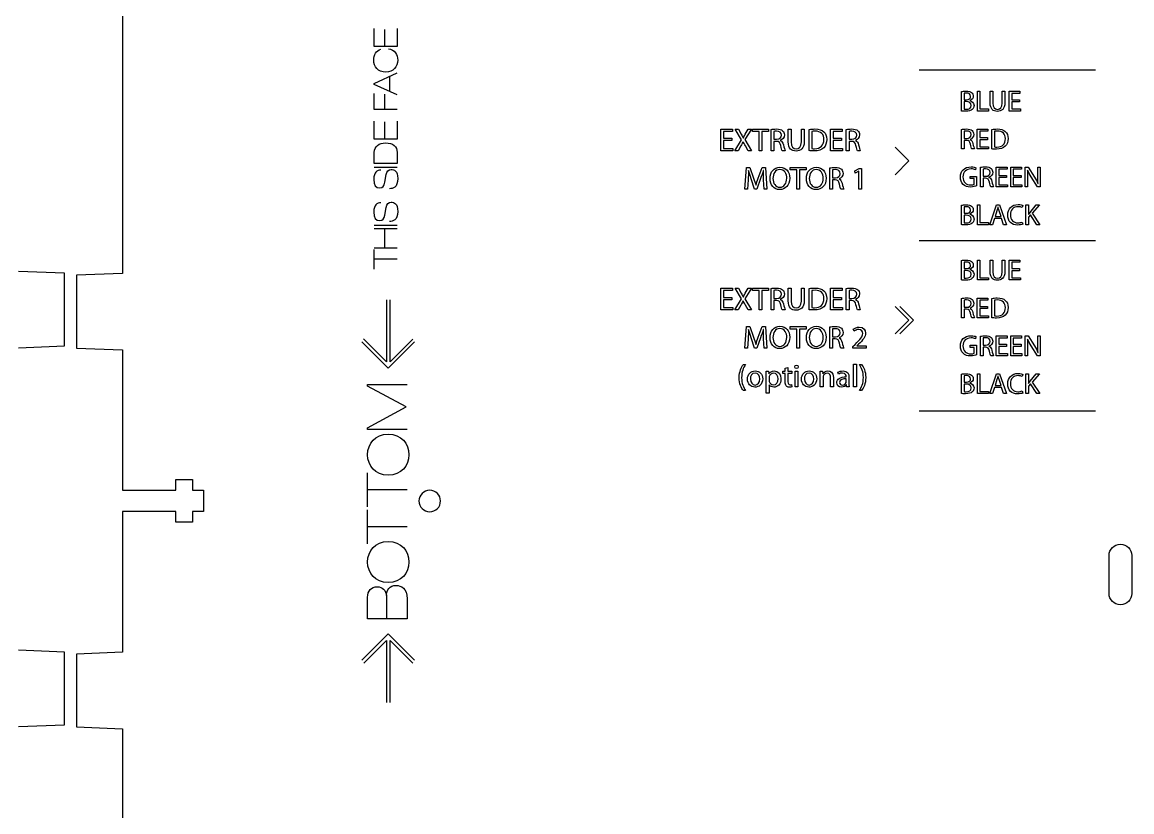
# Model space of a CAD drawing. Header units: millimetres. Extents: x -127 to 1881, y -61 to 1624.
# Drawn here: x 230.8 to 377.7, y 939.3 to 1043.8 of the extents above; entities that cross this region are included whole.
import ezdxf

# ---------------------------------------------------------------- set-up
doc = ezdxf.new("R2010")
doc.units = ezdxf.units.MM
doc.layers.get('0').update_dxf_attribs({"linetype": 'CONTINUOUS', "true_color": 0xffffff})

msp = doc.modelspace()

# ---------------------------------------------------------------- linework, layer by layer
at = {"color": 7, "true_color": 0xffffff}
for points in [[(244.06, 1067.43), (244.06, 1010.57), (237.95, 1010.32), (237.95, 1000.69), (244.06, 1000.44), (244.06, 981.85), (251.1, 981.85), (251.1, 983.26), (253.31, 983.26), (253.31, 981.85), (254.76, 981.85), (254.76, 979.04), (253.31, 979.04), (253.31, 977.64), (251.1, 977.64), (251.1, 979.04), (244.06, 979.04), (244.06, 960.4), (237.95, 960.15), (237.95, 950.52), (244.06, 950.27), (244.06, 893.41)], [(280.42, 1043.02), (280.42, 1040.63), (277.39, 1040.63), (277.39, 1042.99)], [(278.8, 1040.63), (278.8, 1042.89)], [(349.53, 1037.53), (372.88, 1037.53)], [(280.42, 1034.22), (277.39, 1035.61), (277.39, 1035.72), (280.42, 1037.12)], [(279.42, 1036.66), (279.42, 1034.67)], [(280.42, 1032.3), (277.39, 1032.3), (277.39, 1034.42)], [(278.8, 1032.3), (278.8, 1034.3)], [(355.13, 1032.08), (355.13, 1034.66), (355.13, 1034.66)], [(355.47, 1034.43), (355.47, 1033.58), (355.47, 1033.58)], [(357.24, 1034.69), (357.58, 1034.69), (357.58, 1032.35), (358.7, 1032.35), (358.7, 1032.07), (357.24, 1032.07), (357.24, 1034.69), (357.24, 1034.69)], [(358.93, 1033.15), (358.93, 1034.69), (359.28, 1034.69), (359.28, 1034.69)], [(359.28, 1034.69), (359.28, 1033.14)], [(360.53, 1033.14), (360.53, 1034.69), (360.87, 1034.69), (360.87, 1033.16)], [(362.81, 1033.3), (361.8, 1033.3), (361.8, 1032.35), (362.93, 1032.35), (362.93, 1032.07), (361.45, 1032.07), (361.45, 1034.69), (362.87, 1034.69), (362.87, 1034.41), (361.8, 1034.41), (361.8, 1033.58), (362.81, 1033.58), (362.81, 1033.3), (362.81, 1033.3)], [(355.47, 1033.58), (355.78, 1033.58)], [(355.75, 1033.33), (355.47, 1033.33), (355.47, 1032.33), (355.47, 1032.33)], [(356.24, 1033.48), (356.24, 1033.47)], [(280.42, 1030.75), (280.42, 1028.37), (277.39, 1028.37), (277.39, 1030.73)], [(278.8, 1028.37), (278.8, 1030.63)], [(324.74, 1028.16), (323.63, 1028.16), (323.63, 1027.13), (324.87, 1027.13), (324.87, 1026.82), (323.25, 1026.82), (323.25, 1029.68), (324.8, 1029.68), (324.8, 1029.37), (323.63, 1029.37), (323.63, 1028.47), (324.74, 1028.47), (324.74, 1028.16), (324.74, 1028.16)], [(325.9, 1027.45), (325.56, 1026.82), (325.13, 1026.82), (326.01, 1028.27), (325.17, 1029.68), (325.59, 1029.68), (325.97, 1029.01)], [(326.24, 1028.52), (326.25, 1028.52)], [(326.51, 1029.01), (326.89, 1029.68), (327.32, 1029.68), (326.45, 1028.29), (327.34, 1026.82), (326.91, 1026.82), (326.91, 1026.82)], [(328.35, 1029.37), (327.48, 1029.37), (327.48, 1029.68), (329.6, 1029.68), (329.6, 1029.37), (328.72, 1029.37), (328.72, 1026.82), (328.35, 1026.82), (328.35, 1029.37), (328.35, 1029.37)], [(330.63, 1028.06), (330.29, 1028.06), (330.29, 1026.82), (329.92, 1026.82), (329.92, 1029.64), (329.92, 1029.64)], [(330.29, 1029.38), (330.29, 1028.34), (330.29, 1028.34)], [(330.29, 1028.34), (330.66, 1028.34)], [(332.2, 1027.99), (332.2, 1029.68), (332.57, 1029.68), (332.57, 1029.68)], [(332.57, 1029.68), (332.57, 1027.98)], [(333.93, 1027.98), (333.93, 1029.68), (334.31, 1029.68), (334.31, 1028.01)], [(334.95, 1026.83), (334.95, 1029.64), (334.95, 1029.64)], [(335.32, 1029.37), (335.32, 1027.11), (335.32, 1027.11)], [(339.26, 1028.16), (338.15, 1028.16), (338.15, 1027.13), (339.39, 1027.13), (339.39, 1026.82), (337.77, 1026.82), (337.77, 1029.68), (339.32, 1029.68), (339.32, 1029.37), (338.15, 1029.37), (338.15, 1028.47), (339.26, 1028.47), (339.26, 1028.16), (339.26, 1028.16)], [(340.59, 1028.06), (340.24, 1028.06), (340.24, 1026.82), (339.87, 1026.82), (339.87, 1029.64), (339.87, 1029.64)], [(340.24, 1029.38), (340.24, 1028.34), (340.24, 1028.34)], [(340.24, 1028.34), (340.62, 1028.34)], [(355.79, 1028.19), (355.47, 1028.19), (355.47, 1027.05), (355.13, 1027.05), (355.13, 1029.64), (355.13, 1029.64)], [(355.47, 1029.41), (355.47, 1028.45), (355.47, 1028.45)], [(355.47, 1028.45), (355.82, 1028.45)], [(356.26, 1028.32), (356.26, 1028.3)], [(358.58, 1028.28), (357.56, 1028.28), (357.56, 1027.34), (358.7, 1027.34), (358.7, 1027.05), (357.22, 1027.05), (357.22, 1029.68), (358.64, 1029.68), (358.64, 1029.39), (357.56, 1029.39), (357.56, 1028.56), (358.58, 1028.56), (358.58, 1028.28), (358.58, 1028.28)], [(359.14, 1027.06), (359.14, 1029.64), (359.14, 1029.64)], [(359.48, 1029.39), (359.48, 1027.32), (359.48, 1027.32)], [(326.22, 1028.02), (326.21, 1028.02)], [(326.91, 1026.82), (326.55, 1027.45)], [(331.14, 1028.19), (331.14, 1028.18)], [(341.09, 1028.19), (341.09, 1028.18)], [(346.35, 1027.28), (348.18, 1025.46), (346.35, 1023.63)], [(356.84, 1027.05), (356.49, 1027.05)], [(277.39, 1025.11), (277.39, 1026.58)], [(280.42, 1026.58), (280.42, 1025.11), (277.39, 1025.11), (277.39, 1025.11)], [(331.78, 1026.82), (331.4, 1026.82)], [(341.73, 1026.82), (341.35, 1026.82)], [(277.39, 1024.65), (280.42, 1024.65)], [(326.88, 1022.95), (326.81, 1021.72), (326.46, 1021.72), (326.66, 1024.58), (327.13, 1024.58), (327.61, 1023.2)], [(326.95, 1024.21), (326.94, 1024.21)], [(328.22, 1023.2), (328.73, 1024.58), (329.2, 1024.58), (329.38, 1021.72), (329.01, 1021.72), (328.94, 1022.98), (328.94, 1022.98)], [(328.9, 1024.21), (328.89, 1024.21)], [(333.31, 1024.27), (332.44, 1024.27), (332.44, 1024.58), (334.56, 1024.58), (334.56, 1024.27), (333.68, 1024.27), (333.68, 1021.72), (333.31, 1021.72), (333.31, 1024.27), (333.31, 1024.27)], [(338.41, 1022.96), (338.06, 1022.96), (338.06, 1021.72), (337.69, 1021.72), (337.69, 1024.54), (337.69, 1024.54)], [(338.06, 1024.29), (338.06, 1023.24), (338.06, 1023.24)], [(341.55, 1024.13), (341.54, 1024.13), (341.06, 1023.87), (340.99, 1024.16), (341.6, 1024.48), (341.91, 1024.48), (341.91, 1021.72), (341.55, 1021.72), (341.55, 1024.13), (341.55, 1024.13)], [(357.05, 1024.57), (356.97, 1024.29)], [(358.3, 1023.17), (357.98, 1023.17), (357.98, 1022.04), (357.65, 1022.04), (357.65, 1024.63), (357.65, 1024.63)], [(357.98, 1024.39), (357.98, 1023.43), (357.98, 1023.43)], [(361.09, 1023.27), (360.08, 1023.27), (360.08, 1022.32), (361.22, 1022.32), (361.22, 1022.04), (359.74, 1022.04), (359.74, 1024.66), (361.16, 1024.66), (361.16, 1024.38), (360.08, 1024.38), (360.08, 1023.55), (361.09, 1023.55), (361.09, 1023.27), (361.09, 1023.27)], [(363.01, 1023.27), (361.99, 1023.27), (361.99, 1022.32), (363.13, 1022.32), (363.13, 1022.04), (361.65, 1022.04), (361.65, 1024.66), (363.07, 1024.66), (363.07, 1024.38), (361.99, 1024.38), (361.99, 1023.55), (363.01, 1023.55), (363.01, 1023.27), (363.01, 1023.27)], [(363.57, 1022.04), (363.57, 1024.66), (363.94, 1024.66), (364.78, 1023.33)], [(363.88, 1024.25), (363.87, 1024.24)], [(365.22, 1023.56), (365.22, 1024.66), (365.54, 1024.66), (365.54, 1022.04), (365.2, 1022.04), (364.36, 1023.37)], [(278.79, 1022.64), (278.96, 1023.65)], [(328.53, 1023.13), (328.02, 1021.74), (327.74, 1021.74), (327.28, 1023.1)], [(330.17, 1023.14), (330.17, 1023.14)], [(332.39, 1023.18), (332.39, 1023.18)], [(334.98, 1023.14), (334.98, 1023.14)], [(337.21, 1023.18), (337.21, 1023.18)], [(338.06, 1023.24), (338.44, 1023.24)], [(338.92, 1023.1), (338.92, 1023.08)], [(356.8, 1022.36), (356.8, 1023.14), (356.27, 1023.14), (356.27, 1023.42), (357.13, 1023.42), (357.13, 1022.15), (357.13, 1022.15)], [(357.98, 1023.43), (358.33, 1023.43)], [(358.77, 1023.3), (358.77, 1023.29)], [(363.89, 1023.16), (363.89, 1022.04), (363.57, 1022.04), (363.57, 1022.04)], [(365.25, 1022.48), (365.26, 1022.49)], [(327.9, 1022.24), (327.91, 1022.24)], [(339.55, 1021.72), (339.17, 1021.72)], [(359.36, 1022.04), (359, 1022.04)], [(355.13, 1017.03), (355.13, 1019.61), (355.13, 1019.61)], [(357.24, 1019.65), (357.58, 1019.65), (357.58, 1017.31), (358.7, 1017.31), (358.7, 1017.02), (357.24, 1017.02), (357.24, 1019.65), (357.24, 1019.65)], [(359.5, 1017.85), (359.23, 1017.02), (358.88, 1017.02), (359.77, 1019.65), (360.18, 1019.65), (361.08, 1017.02), (360.71, 1017.02), (360.43, 1017.85), (359.5, 1017.85), (359.5, 1017.85)], [(363.24, 1019.57), (363.15, 1019.3)], [(363.66, 1019.65), (364, 1019.65), (364, 1018.38), (364.01, 1018.38)], [(364.22, 1018.66), (365.02, 1019.65), (365.44, 1019.65), (364.49, 1018.53), (365.51, 1017.02), (365.11, 1017.02), (364.25, 1018.31), (364, 1018.02), (364, 1017.02), (363.66, 1017.02), (363.66, 1019.65), (363.66, 1019.65)], [(278.79, 1018.3), (278.96, 1019.31)], [(355.47, 1019.38), (355.47, 1018.53), (355.47, 1018.53)], [(355.47, 1018.53), (355.78, 1018.53)], [(355.75, 1018.28), (355.47, 1018.28), (355.47, 1017.28), (355.47, 1017.28)], [(356.24, 1018.44), (356.24, 1018.42)], [(359.83, 1018.87), (359.57, 1018.11), (360.37, 1018.11), (360.37, 1018.11)], [(359.97, 1019.35), (359.96, 1019.35)], [(360.37, 1018.11), (360.11, 1018.87)], [(277.39, 1016.95), (280.42, 1016.95)], [(363.17, 1017.38), (363.23, 1017.1), (363.23, 1017.1)], [(277.39, 1016.52), (280.42, 1016.52)], [(278.8, 1013.92), (278.8, 1016.52)], [(280.42, 1013.92), (277.39, 1013.92)], [(277.39, 1011.14), (277.39, 1013.75)], [(349.53, 1014.92), (372.88, 1014.92)], [(280.42, 1012.45), (277.39, 1012.45)], [(355.13, 1009.71), (355.13, 1012.28), (355.13, 1012.28)], [(357.24, 1012.32), (357.58, 1012.32), (357.58, 1009.98), (358.7, 1009.98), (358.7, 1009.7), (357.24, 1009.7), (357.24, 1012.32), (357.24, 1012.32)], [(358.93, 1010.78), (358.93, 1012.32), (359.28, 1012.32), (359.28, 1012.32)], [(359.28, 1012.32), (359.28, 1010.77)], [(360.53, 1010.77), (360.53, 1012.32), (360.87, 1012.32), (360.87, 1010.79)], [(362.81, 1010.93), (361.8, 1010.93), (361.8, 1009.98), (362.93, 1009.98), (362.93, 1009.7), (361.45, 1009.7), (361.45, 1012.32), (362.87, 1012.32), (362.87, 1012.04), (361.8, 1012.04), (361.8, 1011.21), (362.81, 1011.21), (362.81, 1010.93), (362.81, 1010.93)], [(230.29, 1000.71), (236.4, 1000.96), (236.4, 1010.59), (230.29, 1010.84)], [(355.47, 1012.06), (355.47, 1011.21), (355.47, 1011.21)], [(355.47, 1011.21), (355.78, 1011.21)], [(355.75, 1010.96), (355.47, 1010.96), (355.47, 1009.96), (355.47, 1009.96)], [(356.24, 1011.11), (356.24, 1011.1)], [(324.74, 1007.09), (323.63, 1007.09), (323.63, 1006.06), (324.87, 1006.06), (324.87, 1005.75), (323.25, 1005.75), (323.25, 1008.61), (324.8, 1008.61), (324.8, 1008.3), (323.63, 1008.3), (323.63, 1007.4), (324.74, 1007.4), (324.74, 1007.09), (324.74, 1007.09)], [(325.9, 1006.38), (325.56, 1005.75), (325.13, 1005.75), (326.01, 1007.2), (325.17, 1008.61), (325.59, 1008.61), (325.97, 1007.94)], [(326.51, 1007.94), (326.89, 1008.61), (327.32, 1008.61), (326.45, 1007.22), (327.34, 1005.75), (326.91, 1005.75), (326.91, 1005.75)], [(328.35, 1008.3), (327.48, 1008.3), (327.48, 1008.61), (329.6, 1008.61), (329.6, 1008.3), (328.72, 1008.3), (328.72, 1005.75), (328.35, 1005.75), (328.35, 1008.3), (328.35, 1008.3)], [(330.63, 1006.99), (330.29, 1006.99), (330.29, 1005.75), (329.92, 1005.75), (329.92, 1008.57), (329.92, 1008.57)], [(330.29, 1008.31), (330.29, 1007.27), (330.29, 1007.27)], [(332.2, 1006.93), (332.2, 1008.61), (332.57, 1008.61), (332.57, 1008.61)], [(332.57, 1008.61), (332.57, 1006.91)], [(333.93, 1006.91), (333.93, 1008.61), (334.31, 1008.61), (334.31, 1006.94)], [(334.95, 1005.76), (334.95, 1008.57), (334.95, 1008.57)], [(335.32, 1008.3), (335.32, 1006.04), (335.32, 1006.04)], [(339.26, 1007.09), (338.15, 1007.09), (338.15, 1006.06), (339.39, 1006.06), (339.39, 1005.75), (337.77, 1005.75), (337.77, 1008.61), (339.32, 1008.61), (339.32, 1008.3), (338.15, 1008.3), (338.15, 1007.4), (339.26, 1007.4), (339.26, 1007.09), (339.26, 1007.09)], [(340.59, 1006.99), (340.24, 1006.99), (340.24, 1005.75), (339.87, 1005.75), (339.87, 1008.57), (339.87, 1008.57)], [(340.24, 1008.31), (340.24, 1007.27), (340.24, 1007.27)], [(278.99, 1007.08), (278.99, 998.88), (275.98, 1001.89)], [(282.49, 1001.88), (279.49, 998.88), (279.49, 1007.08)], [(326.22, 1006.95), (326.21, 1006.95)], [(326.24, 1007.46), (326.25, 1007.46)], [(326.91, 1005.75), (326.55, 1006.38)], [(330.29, 1007.27), (330.66, 1007.27)], [(331.14, 1007.13), (331.14, 1007.11)], [(340.24, 1007.27), (340.62, 1007.27)], [(341.09, 1007.13), (341.09, 1007.11)], [(355.79, 1005.82), (355.47, 1005.82), (355.47, 1004.68), (355.13, 1004.68), (355.13, 1007.27), (355.13, 1007.27)], [(355.47, 1007.03), (355.47, 1006.08), (355.47, 1006.08)], [(358.58, 1005.91), (357.56, 1005.91), (357.56, 1004.97), (358.7, 1004.97), (358.7, 1004.68), (357.22, 1004.68), (357.22, 1007.31), (358.64, 1007.31), (358.64, 1007.02), (357.56, 1007.02), (357.56, 1006.19), (358.58, 1006.19), (358.58, 1005.91), (358.58, 1005.91)], [(359.14, 1004.69), (359.14, 1007.27), (359.14, 1007.27)], [(359.48, 1007.02), (359.48, 1004.95), (359.48, 1004.95)], [(331.78, 1005.75), (331.4, 1005.75)], [(341.73, 1005.75), (341.35, 1005.75)], [(346.35, 1006.21), (348.18, 1004.39), (346.35, 1002.57)], [(346.96, 1006.21), (348.78, 1004.39), (346.96, 1002.57)], [(355.47, 1006.08), (355.82, 1006.08)], [(356.26, 1005.94), (356.26, 1005.93)], [(326.88, 1001.88), (326.81, 1000.65), (326.46, 1000.65), (326.66, 1003.52), (327.13, 1003.52), (327.61, 1002.13)], [(328.22, 1002.13), (328.73, 1003.52), (329.2, 1003.52), (329.38, 1000.65), (329.01, 1000.65), (328.94, 1001.91), (328.94, 1001.91)], [(333.31, 1003.2), (332.44, 1003.2), (332.44, 1003.52), (334.56, 1003.52), (334.56, 1003.2), (333.68, 1003.2), (333.68, 1000.65), (333.31, 1000.65), (333.31, 1003.2), (333.31, 1003.2)], [(338.41, 1001.89), (338.06, 1001.89), (338.06, 1000.65), (337.69, 1000.65), (337.69, 1003.48), (337.69, 1003.48)], [(356.84, 1004.68), (356.49, 1004.68)], [(326.95, 1003.15), (326.94, 1003.15)], [(328.53, 1002.06), (328.02, 1000.67), (327.74, 1000.67), (327.28, 1002.03)], [(328.9, 1003.15), (328.89, 1003.15)], [(330.17, 1002.07), (330.17, 1002.07)], [(332.39, 1002.12), (332.39, 1002.12)], [(334.98, 1002.07), (334.98, 1002.07)], [(337.21, 1002.12), (337.21, 1002.12)], [(338.06, 1003.22), (338.06, 1002.17), (338.06, 1002.17)], [(338.06, 1002.17), (338.44, 1002.17)], [(338.92, 1002.03), (338.92, 1002.02)], [(340.93, 1002.92), (340.81, 1003.18)], [(357.05, 1002.2), (356.97, 1001.92)], [(358.3, 1000.8), (357.98, 1000.8), (357.98, 999.67), (357.65, 999.67), (357.65, 1002.26), (357.65, 1002.26)], [(357.98, 1002.02), (357.98, 1001.06), (357.98, 1001.06)], [(361.09, 1000.9), (360.08, 1000.9), (360.08, 999.95), (361.22, 999.95), (361.22, 999.67), (359.74, 999.67), (359.74, 1002.29), (361.16, 1002.29), (361.16, 1002.01), (360.08, 1002.01), (360.08, 1001.18), (361.09, 1001.18), (361.09, 1000.9), (361.09, 1000.9)], [(363.01, 1000.9), (361.99, 1000.9), (361.99, 999.95), (363.13, 999.95), (363.13, 999.67), (361.65, 999.67), (361.65, 1002.29), (363.07, 1002.29), (363.07, 1002.01), (361.99, 1002.01), (361.99, 1001.18), (363.01, 1001.18), (363.01, 1000.9), (363.01, 1000.9)], [(363.57, 999.67), (363.57, 1002.29), (363.94, 1002.29), (364.78, 1000.96)], [(363.88, 1001.87), (363.87, 1001.87)], [(365.22, 1001.19), (365.22, 1002.29), (365.54, 1002.29), (365.54, 999.67), (365.2, 999.67), (364.36, 1001)], [(282.73, 1001.51), (279.24, 998.02), (275.75, 1001.51)], [(327.9, 1001.17), (327.91, 1001.17)], [(339.55, 1000.65), (339.17, 1000.65)], [(341.49, 1001.18), (341.27, 1000.97), (341.27, 1000.97), (342.5, 1000.97), (342.5, 1000.66), (340.74, 1000.66), (340.74, 1000.66)], [(340.74, 1000.66), (340.74, 1000.88), (341.04, 1001.17)], [(356.8, 999.99), (356.8, 1000.77), (356.27, 1000.77), (356.27, 1001.05), (357.13, 1001.05), (357.13, 999.78), (357.13, 999.78)], [(357.98, 1001.06), (358.33, 1001.06)], [(358.77, 1000.93), (358.77, 1000.92)], [(363.89, 1000.79), (363.89, 999.67), (363.57, 999.67), (363.57, 999.67)], [(359.36, 999.67), (359, 999.67)], [(365.25, 1000.11), (365.26, 1000.11)], [(326.26, 998.5), (326.55, 998.5), (326.55, 998.5)], [(329.26, 997.61), (329.59, 997.61), (329.62, 997.26), (329.62, 997.26)], [(331.78, 996.21), (331.78, 997.33), (331.46, 997.33), (331.46, 997.61), (331.78, 997.61), (331.78, 998), (332.15, 998.11), (332.15, 998.11)], [(332.15, 998.11), (332.15, 997.61), (332.68, 997.61), (332.68, 997.33), (332.15, 997.33), (332.15, 996.22)], [(333.1, 997.61), (333.48, 997.61), (333.48, 995.56), (333.1, 995.56), (333.1, 997.61), (333.1, 997.61)], [(333.52, 998.19), (333.52, 998.19)], [(336.41, 997.61), (336.74, 997.61), (336.76, 997.27), (336.77, 997.27)], [(338.85, 997.23), (338.77, 997.48)], [(340.83, 998.57), (341.21, 998.57), (341.21, 995.56), (340.83, 995.56), (340.83, 998.57), (340.83, 998.57)], [(341.61, 998.5), (341.9, 998.5)], [(327.18, 996.58), (327.18, 996.58)], [(328.81, 996.6), (328.81, 996.6)], [(329.66, 995.83), (329.65, 995.83), (329.65, 994.72), (329.28, 994.72), (329.28, 996.94), (329.28, 996.94)], [(329.65, 996.75), (329.65, 996.4), (329.65, 996.4)], [(334.33, 996.58), (334.33, 996.58)], [(335.96, 996.6), (335.96, 996.6)], [(336.8, 996.79), (336.8, 995.56), (336.43, 995.56), (336.43, 997.06), (336.43, 997.06)], [(338.18, 996.78), (338.18, 995.56), (337.8, 995.56), (337.8, 996.74)], [(339.86, 996.87), (339.86, 996.91)], [(339.87, 996.25), (339.87, 996.61), (339.87, 996.61)], [(340.23, 996.82), (340.23, 996.05), (340.23, 996.05)], [(355.13, 994.66), (355.13, 997.24), (355.13, 997.24)], [(355.47, 997.01), (355.47, 996.16), (355.47, 996.16)], [(355.47, 996.16), (355.78, 996.16)], [(356.24, 996.06), (356.24, 996.05)], [(357.24, 997.28), (357.58, 997.28), (357.58, 994.93), (358.7, 994.93), (358.7, 994.65), (357.24, 994.65), (357.24, 997.28), (357.24, 997.28)], [(359.5, 995.48), (359.23, 994.65), (358.88, 994.65), (359.77, 997.28), (360.18, 997.28), (361.08, 994.65), (360.71, 994.65), (360.43, 995.48), (359.5, 995.48), (359.5, 995.48)], [(359.83, 996.5), (359.57, 995.74), (360.37, 995.74), (360.37, 995.74)], [(359.97, 996.98), (359.96, 996.98)], [(360.37, 995.74), (360.11, 996.5)], [(363.24, 997.2), (363.15, 996.92)], [(363.66, 997.28), (364, 997.28), (364, 996.01), (364.01, 996.01)], [(364.22, 996.29), (365.02, 997.28), (365.44, 997.28), (364.49, 996.16), (365.51, 994.65), (365.11, 994.65), (364.25, 995.94), (364, 995.65), (364, 994.65), (363.66, 994.65), (363.66, 997.28), (363.66, 997.28)], [(281.74, 989.89), (276.51, 989.89), (276.51, 990.14), (281.59, 992.88), (281.59, 992.9), (276.51, 995.63), (276.51, 995.87), (281.74, 995.87)], [(326.55, 995.05), (326.26, 995.05)], [(332.64, 995.85), (332.66, 995.56)], [(340.26, 995.56), (339.92, 995.56), (339.89, 995.82), (339.88, 995.82)], [(341.9, 995.05), (341.61, 995.05), (341.61, 995.05)], [(355.75, 995.91), (355.47, 995.91), (355.47, 994.91), (355.47, 994.91)], [(363.17, 995), (363.23, 994.73), (363.23, 994.73)], [(349.53, 992.38), (372.88, 992.38)], [(276.51, 986.56), (276.51, 986.56)], [(276.51, 979.64), (276.51, 984.16)], [(281.74, 981.91), (276.51, 981.91)], [(284.73, 981.85), (284.73, 981.85)], [(276.51, 974.75), (276.51, 979.27)], [(281.74, 977.02), (276.51, 977.02)], [(374.67, 968.19), (374.67, 973.21)], [(377.68, 973.21), (377.68, 968.19), (377.68, 968.19)], [(276.51, 972.35), (276.51, 972.35)], [(276.51, 964.84), (276.51, 967.68)], [(281.74, 967.49), (281.74, 964.84), (276.51, 964.84), (276.51, 964.84)], [(279, 967.93), (278.99, 964.84)], [(278.99, 967.93), (279, 967.93)], [(275.75, 959.33), (279.24, 962.82), (282.73, 959.33)], [(275.99, 958.96), (278.99, 961.96), (278.99, 953.76)], [(279.49, 953.76), (279.49, 961.96), (282.5, 958.95)], [(230.29, 950.55), (236.4, 950.8), (236.4, 960.43), (230.29, 960.68)]]:
    msp.add_lwpolyline(points, dxfattribs=at)
for points in [[(277.32, 1038.81), (277.32, 1039.53), (277.62, 1040.1), (278.27, 1040.26)], [(279.27, 1040.33), (280.08, 1040.24), (280.49, 1039.51), (280.49, 1038.81)], [(278.91, 1037.24), (277.9, 1037.24), (277.32, 1037.94), (277.32, 1038.81)], [(280.49, 1038.81), (280.49, 1037.94), (279.91, 1037.24), (278.91, 1037.24)], [(355.13, 1034.66), (355.28, 1034.69), (355.52, 1034.71), (355.75, 1034.71)], [(355.77, 1034.45), (355.61, 1034.45), (355.52, 1034.44), (355.47, 1034.43)], [(355.75, 1034.71), (356.09, 1034.71), (356.31, 1034.66), (356.47, 1034.52)], [(356.34, 1034.02), (356.34, 1034.33), (356.11, 1034.45), (355.77, 1034.45)], [(356.47, 1034.52), (356.6, 1034.42), (356.69, 1034.27), (356.69, 1034.06)], [(356.43, 1032.82), (356.43, 1033.18), (356.12, 1033.33), (355.75, 1033.33)], [(355.75, 1032.31), (356.1, 1032.31), (356.43, 1032.44), (356.43, 1032.82)], [(355.78, 1033.58), (356.13, 1033.58), (356.34, 1033.77), (356.34, 1034.02)], [(356.69, 1034.06), (356.69, 1033.8), (356.52, 1033.58), (356.24, 1033.48)], [(356.24, 1033.47), (356.49, 1033.41), (356.79, 1033.21), (356.79, 1032.82)], [(356.79, 1032.82), (356.79, 1032.59), (356.7, 1032.42), (356.56, 1032.29)], [(359.88, 1032.03), (359.34, 1032.03), (358.93, 1032.33), (358.93, 1033.15)], [(359.28, 1033.14), (359.28, 1032.55), (359.54, 1032.3), (359.89, 1032.3)], [(360.87, 1033.16), (360.87, 1032.35), (360.44, 1032.03), (359.88, 1032.03)], [(359.89, 1032.3), (360.27, 1032.3), (360.53, 1032.56), (360.53, 1033.14)], [(355.66, 1032.05), (355.42, 1032.05), (355.24, 1032.06), (355.13, 1032.08)], [(355.47, 1032.33), (355.54, 1032.32), (355.63, 1032.31), (355.75, 1032.31)], [(356.56, 1032.29), (356.38, 1032.12), (356.08, 1032.05), (355.66, 1032.05)], [(325.97, 1029.01), (326.08, 1028.82), (326.16, 1028.68), (326.24, 1028.52)], [(326.25, 1028.52), (326.33, 1028.69), (326.4, 1028.83), (326.51, 1029.01)], [(329.92, 1029.64), (330.1, 1029.68), (330.38, 1029.7), (330.63, 1029.7)], [(330.65, 1029.41), (330.47, 1029.41), (330.35, 1029.4), (330.29, 1029.38)], [(330.63, 1029.7), (331.02, 1029.7), (331.28, 1029.62), (331.45, 1029.47)], [(331.31, 1028.88), (331.31, 1029.25), (331.04, 1029.41), (330.65, 1029.41)], [(330.66, 1028.34), (331.06, 1028.34), (331.31, 1028.55), (331.31, 1028.88)], [(331.68, 1028.92), (331.68, 1028.55), (331.44, 1028.3), (331.14, 1028.19)], [(331.45, 1029.47), (331.59, 1029.34), (331.68, 1029.14), (331.68, 1028.92)], [(334.95, 1029.64), (335.17, 1029.67), (335.44, 1029.7), (335.73, 1029.7)], [(335.75, 1029.41), (335.56, 1029.41), (335.42, 1029.39), (335.32, 1029.37)], [(335.73, 1029.7), (336.27, 1029.7), (336.64, 1029.57), (336.89, 1029.34)], [(336.91, 1028.3), (336.92, 1028.98), (336.53, 1029.41), (335.75, 1029.41)], [(336.89, 1029.34), (337.15, 1029.11), (337.3, 1028.78), (337.3, 1028.32)], [(337.3, 1028.32), (337.3, 1027.85), (337.15, 1027.47), (336.89, 1027.2)], [(339.87, 1029.64), (340.05, 1029.68), (340.33, 1029.7), (340.58, 1029.7)], [(340.6, 1029.41), (340.42, 1029.41), (340.3, 1029.4), (340.24, 1029.38)], [(340.58, 1029.7), (340.97, 1029.7), (341.23, 1029.62), (341.4, 1029.47)], [(341.26, 1028.88), (341.26, 1029.25), (340.99, 1029.41), (340.6, 1029.41)], [(340.62, 1028.34), (341.01, 1028.34), (341.26, 1028.55), (341.26, 1028.88)], [(341.63, 1028.92), (341.63, 1028.55), (341.39, 1028.3), (341.09, 1028.19)], [(341.4, 1029.47), (341.54, 1029.34), (341.63, 1029.14), (341.63, 1028.92)], [(355.13, 1029.64), (355.3, 1029.67), (355.55, 1029.7), (355.78, 1029.7)], [(355.8, 1029.43), (355.64, 1029.43), (355.53, 1029.42), (355.47, 1029.41)], [(355.78, 1029.7), (356.14, 1029.7), (356.38, 1029.63), (356.54, 1029.48)], [(356.41, 1028.95), (356.41, 1029.29), (356.16, 1029.43), (355.8, 1029.43)], [(355.82, 1028.45), (356.18, 1028.45), (356.41, 1028.65), (356.41, 1028.95)], [(356.75, 1028.98), (356.75, 1028.64), (356.53, 1028.41), (356.26, 1028.32)], [(356.54, 1029.48), (356.67, 1029.37), (356.75, 1029.19), (356.75, 1028.98)], [(359.14, 1029.64), (359.35, 1029.67), (359.59, 1029.7), (359.86, 1029.7)], [(359.88, 1029.43), (359.7, 1029.43), (359.57, 1029.41), (359.48, 1029.39)], [(359.82, 1027.3), (360.55, 1027.3), (360.94, 1027.71), (360.94, 1028.42)], [(359.86, 1029.7), (360.35, 1029.7), (360.69, 1029.58), (360.92, 1029.37)], [(360.94, 1028.42), (360.94, 1029.04), (360.59, 1029.43), (359.88, 1029.43)], [(360.92, 1029.37), (361.16, 1029.16), (361.3, 1028.85), (361.3, 1028.43)], [(361.3, 1028.43), (361.3, 1028), (361.16, 1027.65), (360.92, 1027.41)], [(277.39, 1026.58), (277.39, 1027.42), (278, 1027.85), (278.91, 1027.85)], [(278.91, 1027.85), (279.81, 1027.85), (280.42, 1027.42), (280.42, 1026.58)], [(326.21, 1028.02), (326.13, 1027.85), (326.04, 1027.7), (325.9, 1027.45)], [(326.55, 1027.45), (326.4, 1027.69), (326.31, 1027.85), (326.22, 1028.02)], [(331.21, 1027.5), (331.13, 1027.9), (330.97, 1028.04), (330.63, 1028.06)], [(331.14, 1028.18), (331.36, 1028.1), (331.49, 1027.9), (331.56, 1027.6)], [(331.4, 1026.82), (331.35, 1026.9), (331.29, 1027.15), (331.21, 1027.5)], [(331.56, 1027.6), (331.65, 1027.2), (331.72, 1026.93), (331.78, 1026.82)], [(333.23, 1026.77), (332.64, 1026.77), (332.2, 1027.1), (332.2, 1027.99)], [(332.57, 1027.98), (332.57, 1027.34), (332.86, 1027.07), (333.24, 1027.07)], [(334.31, 1028.01), (334.31, 1027.13), (333.84, 1026.77), (333.23, 1026.77)], [(333.24, 1027.07), (333.66, 1027.07), (333.93, 1027.35), (333.93, 1027.98)], [(335.32, 1027.11), (335.41, 1027.09), (335.55, 1027.09), (335.69, 1027.09)], [(336.89, 1027.2), (336.62, 1026.94), (336.18, 1026.79), (335.62, 1026.79)], [(335.69, 1027.09), (336.49, 1027.09), (336.91, 1027.53), (336.91, 1028.3)], [(341.16, 1027.5), (341.08, 1027.9), (340.92, 1028.04), (340.59, 1028.06)], [(341.09, 1028.18), (341.31, 1028.1), (341.44, 1027.9), (341.51, 1027.6)], [(341.35, 1026.82), (341.3, 1026.9), (341.24, 1027.15), (341.16, 1027.5)], [(341.51, 1027.6), (341.6, 1027.2), (341.67, 1026.93), (341.73, 1026.82)], [(356.32, 1027.68), (356.24, 1028.04), (356.1, 1028.18), (355.79, 1028.19)], [(356.26, 1028.3), (356.45, 1028.23), (356.58, 1028.05), (356.64, 1027.77)], [(356.49, 1027.05), (356.45, 1027.13), (356.39, 1027.35), (356.32, 1027.68)], [(356.64, 1027.77), (356.72, 1027.41), (356.79, 1027.16), (356.84, 1027.05)], [(359.76, 1027.03), (359.51, 1027.03), (359.31, 1027.04), (359.14, 1027.06)], [(359.48, 1027.32), (359.56, 1027.31), (359.69, 1027.3), (359.82, 1027.3)], [(360.92, 1027.41), (360.67, 1027.16), (360.27, 1027.03), (359.76, 1027.03)], [(335.62, 1026.79), (335.35, 1026.79), (335.14, 1026.81), (334.95, 1026.83)], [(278.24, 1024.26), (277.77, 1024.23), (277.32, 1024.02), (277.32, 1023.01)], [(278.96, 1023.65), (279.06, 1024.11), (279.26, 1024.34), (279.64, 1024.34)], [(279.64, 1024.34), (279.98, 1024.34), (280.49, 1024.18), (280.49, 1023.13)], [(326.94, 1024.21), (326.93, 1023.86), (326.91, 1023.38), (326.88, 1022.95)], [(327.28, 1023.1), (327.14, 1023.51), (327.03, 1023.87), (326.95, 1024.21)], [(328.89, 1024.21), (328.79, 1023.88), (328.67, 1023.52), (328.53, 1023.13)], [(328.94, 1022.98), (328.92, 1023.38), (328.9, 1023.86), (328.9, 1024.21)], [(329.78, 1023.13), (329.78, 1024.04), (330.34, 1024.63), (331.1, 1024.63)], [(331.09, 1024.33), (330.47, 1024.33), (330.17, 1023.76), (330.17, 1023.14)], [(332, 1023.17), (332, 1023.74), (331.7, 1024.33), (331.09, 1024.33)], [(331.1, 1024.63), (331.89, 1024.63), (332.39, 1024.04), (332.39, 1023.18)], [(334.59, 1023.13), (334.59, 1024.04), (335.15, 1024.63), (335.92, 1024.63)], [(335.9, 1024.33), (335.29, 1024.33), (334.98, 1023.76), (334.98, 1023.14)], [(336.82, 1023.17), (336.82, 1023.74), (336.52, 1024.33), (335.9, 1024.33)], [(335.92, 1024.63), (336.7, 1024.63), (337.21, 1024.04), (337.21, 1023.18)], [(337.69, 1024.54), (337.88, 1024.58), (338.15, 1024.6), (338.4, 1024.6)], [(338.42, 1024.32), (338.24, 1024.32), (338.12, 1024.3), (338.06, 1024.29)], [(338.4, 1024.6), (338.79, 1024.6), (339.05, 1024.53), (339.23, 1024.37)], [(339.08, 1023.78), (339.08, 1024.15), (338.81, 1024.32), (338.42, 1024.32)], [(339.23, 1024.37), (339.37, 1024.24), (339.45, 1024.05), (339.45, 1023.82)], [(354.98, 1023.33), (354.98, 1024.12), (355.52, 1024.69), (356.4, 1024.69)], [(356.39, 1024.41), (355.75, 1024.41), (355.33, 1024.01), (355.33, 1023.35)], [(356.97, 1024.29), (356.83, 1024.36), (356.65, 1024.41), (356.39, 1024.41)], [(356.4, 1024.69), (356.7, 1024.69), (356.94, 1024.62), (357.05, 1024.57)], [(357.65, 1024.63), (357.82, 1024.66), (358.07, 1024.68), (358.3, 1024.68)], [(358.32, 1024.42), (358.16, 1024.42), (358.04, 1024.4), (357.98, 1024.39)], [(358.3, 1024.68), (358.66, 1024.68), (358.9, 1024.61), (359.06, 1024.47)], [(358.92, 1023.93), (358.92, 1024.27), (358.68, 1024.42), (358.32, 1024.42)], [(358.33, 1023.43), (358.69, 1023.43), (358.92, 1023.63), (358.92, 1023.93)], [(359.26, 1023.97), (359.26, 1023.62), (359.04, 1023.39), (358.77, 1023.3)], [(359.06, 1024.47), (359.18, 1024.35), (359.26, 1024.17), (359.26, 1023.97)], [(363.87, 1024.24), (363.89, 1023.91), (363.89, 1023.6), (363.89, 1023.16)], [(364.36, 1023.37), (364.18, 1023.66), (364.01, 1023.96), (363.88, 1024.25)], [(277.32, 1023.01), (277.32, 1022.24), (277.61, 1021.89), (278.1, 1021.89)], [(278.1, 1021.89), (278.52, 1021.89), (278.69, 1022.14), (278.79, 1022.64)], [(280.49, 1023.13), (280.49, 1021.93), (279.86, 1021.79), (279.42, 1021.79)], [(327.61, 1023.2), (327.73, 1022.85), (327.83, 1022.53), (327.9, 1022.24)], [(327.91, 1022.24), (327.99, 1022.52), (328.09, 1022.84), (328.22, 1023.2)], [(331.06, 1021.68), (330.3, 1021.68), (329.78, 1022.27), (329.78, 1023.13)], [(330.17, 1023.14), (330.17, 1022.52), (330.5, 1021.98), (331.08, 1021.98)], [(332.39, 1023.18), (332.39, 1022.2), (331.79, 1021.68), (331.06, 1021.68)], [(331.08, 1021.98), (331.67, 1021.98), (332, 1022.52), (332, 1023.17)], [(335.88, 1021.68), (335.12, 1021.68), (334.59, 1022.27), (334.59, 1023.13)], [(334.98, 1023.14), (334.98, 1022.52), (335.31, 1021.98), (335.9, 1021.98)], [(337.21, 1023.18), (337.21, 1022.2), (336.61, 1021.68), (335.88, 1021.68)], [(335.9, 1021.98), (336.49, 1021.98), (336.82, 1022.52), (336.82, 1023.17)], [(338.98, 1022.41), (338.9, 1022.8), (338.74, 1022.95), (338.41, 1022.96)], [(338.44, 1023.24), (338.83, 1023.24), (339.08, 1023.46), (339.08, 1023.78)], [(339.45, 1023.82), (339.45, 1023.45), (339.21, 1023.2), (338.92, 1023.1)], [(338.92, 1023.08), (339.13, 1023.01), (339.26, 1022.8), (339.33, 1022.51)], [(339.33, 1022.51), (339.42, 1022.11), (339.49, 1021.83), (339.55, 1021.72)], [(355.34, 1022.36), (355.12, 1022.58), (354.98, 1022.93), (354.98, 1023.33)], [(355.33, 1023.35), (355.33, 1022.68), (355.73, 1022.29), (356.35, 1022.29)], [(358.83, 1022.66), (358.76, 1023.03), (358.61, 1023.16), (358.3, 1023.17)], [(358.77, 1023.29), (358.97, 1023.22), (359.09, 1023.03), (359.15, 1022.76)], [(359, 1022.04), (358.96, 1022.12), (358.9, 1022.34), (358.83, 1022.66)], [(359.15, 1022.76), (359.24, 1022.39), (359.3, 1022.14), (359.36, 1022.04)], [(364.78, 1023.33), (364.97, 1023.03), (365.13, 1022.75), (365.25, 1022.48)], [(365.26, 1022.49), (365.23, 1022.84), (365.22, 1023.16), (365.22, 1023.56)], [(339.17, 1021.72), (339.12, 1021.81), (339.06, 1022.05), (338.98, 1022.41)], [(356.32, 1022.01), (355.92, 1022.01), (355.6, 1022.11), (355.34, 1022.36)], [(357.13, 1022.15), (356.98, 1022.1), (356.68, 1022.01), (356.32, 1022.01)], [(356.35, 1022.29), (356.57, 1022.29), (356.72, 1022.32), (356.8, 1022.36)], [(278.24, 1019.92), (277.77, 1019.89), (277.32, 1019.69), (277.32, 1018.68)], [(278.96, 1019.31), (279.06, 1019.78), (279.26, 1020), (279.64, 1020)], [(279.64, 1020), (279.98, 1020), (280.49, 1019.84), (280.49, 1018.79)], [(355.13, 1019.61), (355.28, 1019.64), (355.52, 1019.67), (355.75, 1019.67)], [(355.75, 1019.67), (356.09, 1019.67), (356.31, 1019.61), (356.47, 1019.47)], [(361.25, 1018.31), (361.25, 1019.14), (361.8, 1019.69), (362.62, 1019.69)], [(362.62, 1019.69), (362.94, 1019.69), (363.15, 1019.62), (363.24, 1019.57)], [(277.32, 1018.68), (277.32, 1017.91), (277.61, 1017.56), (278.1, 1017.56)], [(278.1, 1017.56), (278.52, 1017.56), (278.69, 1017.8), (278.79, 1018.3)], [(280.49, 1018.79), (280.49, 1017.59), (279.86, 1017.46), (279.42, 1017.45)], [(355.77, 1019.4), (355.61, 1019.4), (355.52, 1019.39), (355.47, 1019.38)], [(356.43, 1017.77), (356.43, 1018.13), (356.12, 1018.28), (355.75, 1018.28)], [(356.34, 1018.98), (356.34, 1019.28), (356.11, 1019.4), (355.77, 1019.4)], [(355.78, 1018.53), (356.13, 1018.53), (356.34, 1018.72), (356.34, 1018.98)], [(356.69, 1019.01), (356.69, 1018.75), (356.52, 1018.53), (356.24, 1018.44)], [(356.24, 1018.42), (356.49, 1018.37), (356.79, 1018.16), (356.79, 1017.77)], [(356.47, 1019.47), (356.6, 1019.37), (356.69, 1019.22), (356.69, 1019.01)], [(359.96, 1019.35), (359.92, 1019.19), (359.88, 1019.03), (359.83, 1018.87)], [(360.11, 1018.87), (360.05, 1019.04), (360.01, 1019.19), (359.97, 1019.35)], [(362.54, 1016.98), (361.8, 1016.98), (361.25, 1017.45), (361.25, 1018.31)], [(362.63, 1019.4), (362.01, 1019.4), (361.6, 1019.01), (361.6, 1018.32)], [(361.6, 1018.32), (361.6, 1017.68), (361.97, 1017.27), (362.61, 1017.27)], [(363.15, 1019.3), (363.03, 1019.36), (362.85, 1019.4), (362.63, 1019.4)], [(364.01, 1018.38), (364.08, 1018.48), (364.15, 1018.58), (364.22, 1018.66)], [(355.66, 1017), (355.42, 1017), (355.24, 1017.01), (355.13, 1017.03)], [(355.47, 1017.28), (355.54, 1017.27), (355.63, 1017.26), (355.75, 1017.26)], [(356.56, 1017.24), (356.38, 1017.08), (356.08, 1017), (355.66, 1017)], [(355.75, 1017.26), (356.1, 1017.26), (356.43, 1017.39), (356.43, 1017.77)], [(356.79, 1017.77), (356.79, 1017.54), (356.7, 1017.37), (356.56, 1017.24)], [(363.23, 1017.1), (363.11, 1017.04), (362.86, 1016.98), (362.54, 1016.98)], [(362.61, 1017.27), (362.82, 1017.27), (363.03, 1017.31), (363.17, 1017.38)], [(355.13, 1012.28), (355.28, 1012.32), (355.52, 1012.34), (355.75, 1012.34)], [(355.75, 1012.34), (356.09, 1012.34), (356.31, 1012.28), (356.47, 1012.15)], [(356.47, 1012.15), (356.6, 1012.05), (356.69, 1011.89), (356.69, 1011.69)], [(355.77, 1012.08), (355.61, 1012.08), (355.52, 1012.07), (355.47, 1012.06)], [(356.43, 1010.45), (356.43, 1010.8), (356.12, 1010.96), (355.75, 1010.96)], [(356.34, 1011.65), (356.34, 1011.96), (356.11, 1012.08), (355.77, 1012.08)], [(355.78, 1011.21), (356.13, 1011.21), (356.34, 1011.4), (356.34, 1011.65)], [(356.69, 1011.69), (356.69, 1011.43), (356.52, 1011.21), (356.24, 1011.11)], [(356.24, 1011.1), (356.49, 1011.04), (356.79, 1010.84), (356.79, 1010.45)], [(359.88, 1009.66), (359.34, 1009.66), (358.93, 1009.96), (358.93, 1010.78)], [(359.28, 1010.77), (359.28, 1010.18), (359.54, 1009.93), (359.89, 1009.93)], [(360.87, 1010.79), (360.87, 1009.98), (360.44, 1009.66), (359.88, 1009.66)], [(359.89, 1009.93), (360.27, 1009.93), (360.53, 1010.19), (360.53, 1010.77)], [(355.66, 1009.68), (355.42, 1009.68), (355.24, 1009.69), (355.13, 1009.71)], [(355.47, 1009.96), (355.54, 1009.94), (355.63, 1009.94), (355.75, 1009.94)], [(356.56, 1009.92), (356.38, 1009.75), (356.08, 1009.68), (355.66, 1009.68)], [(355.75, 1009.94), (356.1, 1009.94), (356.43, 1010.07), (356.43, 1010.45)], [(356.79, 1010.45), (356.79, 1010.22), (356.7, 1010.05), (356.56, 1009.92)], [(325.97, 1007.94), (326.08, 1007.75), (326.16, 1007.61), (326.24, 1007.46)], [(326.25, 1007.46), (326.33, 1007.63), (326.4, 1007.76), (326.51, 1007.94)], [(329.92, 1008.57), (330.1, 1008.61), (330.38, 1008.63), (330.63, 1008.63)], [(330.65, 1008.34), (330.47, 1008.34), (330.35, 1008.33), (330.29, 1008.31)], [(330.63, 1008.63), (331.02, 1008.63), (331.28, 1008.56), (331.45, 1008.4)], [(331.31, 1007.81), (331.31, 1008.18), (331.04, 1008.34), (330.65, 1008.34)], [(330.66, 1007.27), (331.06, 1007.27), (331.31, 1007.49), (331.31, 1007.81)], [(331.68, 1007.85), (331.68, 1007.48), (331.44, 1007.23), (331.14, 1007.13)], [(331.45, 1008.4), (331.59, 1008.27), (331.68, 1008.08), (331.68, 1007.85)], [(334.95, 1008.57), (335.17, 1008.61), (335.44, 1008.63), (335.73, 1008.63)], [(335.75, 1008.34), (335.56, 1008.34), (335.42, 1008.32), (335.32, 1008.3)], [(335.73, 1008.63), (336.27, 1008.63), (336.64, 1008.51), (336.89, 1008.28)], [(336.91, 1007.24), (336.92, 1007.91), (336.53, 1008.34), (335.75, 1008.34)], [(336.89, 1008.28), (337.15, 1008.04), (337.3, 1007.71), (337.3, 1007.25)], [(339.87, 1008.57), (340.05, 1008.61), (340.33, 1008.63), (340.58, 1008.63)], [(340.6, 1008.34), (340.42, 1008.34), (340.3, 1008.33), (340.24, 1008.31)], [(340.58, 1008.63), (340.97, 1008.63), (341.23, 1008.56), (341.4, 1008.4)], [(341.26, 1007.81), (341.26, 1008.18), (340.99, 1008.34), (340.6, 1008.34)], [(340.62, 1007.27), (341.01, 1007.27), (341.26, 1007.49), (341.26, 1007.81)], [(341.63, 1007.85), (341.63, 1007.48), (341.39, 1007.23), (341.09, 1007.13)], [(341.4, 1008.4), (341.54, 1008.27), (341.63, 1008.08), (341.63, 1007.85)], [(326.21, 1006.95), (326.13, 1006.78), (326.04, 1006.63), (325.9, 1006.38)], [(326.55, 1006.38), (326.4, 1006.63), (326.31, 1006.78), (326.22, 1006.95)], [(331.21, 1006.43), (331.13, 1006.83), (330.97, 1006.98), (330.63, 1006.99)], [(331.14, 1007.11), (331.36, 1007.04), (331.49, 1006.83), (331.56, 1006.54)], [(331.4, 1005.75), (331.35, 1005.84), (331.29, 1006.08), (331.21, 1006.43)], [(331.56, 1006.54), (331.65, 1006.14), (331.72, 1005.86), (331.78, 1005.75)], [(333.23, 1005.7), (332.64, 1005.7), (332.2, 1006.04), (332.2, 1006.93)], [(332.57, 1006.91), (332.57, 1006.28), (332.86, 1006.01), (333.24, 1006.01)], [(334.31, 1006.94), (334.31, 1006.06), (333.84, 1005.7), (333.23, 1005.7)], [(333.24, 1006.01), (333.66, 1006.01), (333.93, 1006.29), (333.93, 1006.91)], [(335.69, 1006.02), (336.49, 1006.02), (336.91, 1006.46), (336.91, 1007.24)], [(337.3, 1007.25), (337.3, 1006.78), (337.15, 1006.4), (336.89, 1006.14)], [(341.16, 1006.43), (341.08, 1006.83), (340.92, 1006.98), (340.59, 1006.99)], [(341.09, 1007.11), (341.31, 1007.04), (341.44, 1006.83), (341.51, 1006.54)], [(341.35, 1005.75), (341.3, 1005.84), (341.24, 1006.08), (341.16, 1006.43)], [(341.51, 1006.54), (341.6, 1006.14), (341.67, 1005.86), (341.73, 1005.75)], [(355.13, 1007.27), (355.3, 1007.3), (355.55, 1007.33), (355.78, 1007.33)], [(355.8, 1007.06), (355.64, 1007.06), (355.53, 1007.05), (355.47, 1007.03)], [(355.78, 1007.33), (356.14, 1007.33), (356.38, 1007.26), (356.54, 1007.11)], [(356.41, 1006.58), (356.41, 1006.91), (356.16, 1007.06), (355.8, 1007.06)], [(355.82, 1006.08), (356.18, 1006.08), (356.41, 1006.28), (356.41, 1006.58)], [(356.75, 1006.61), (356.75, 1006.27), (356.53, 1006.04), (356.26, 1005.94)], [(356.54, 1007.11), (356.67, 1007), (356.75, 1006.82), (356.75, 1006.61)], [(359.14, 1007.27), (359.35, 1007.3), (359.59, 1007.33), (359.86, 1007.33)], [(359.88, 1007.06), (359.7, 1007.06), (359.57, 1007.04), (359.48, 1007.02)], [(359.86, 1007.33), (360.35, 1007.33), (360.69, 1007.21), (360.92, 1007)], [(360.94, 1006.05), (360.94, 1006.66), (360.59, 1007.06), (359.88, 1007.06)], [(360.92, 1007), (361.16, 1006.79), (361.3, 1006.48), (361.3, 1006.06)], [(335.62, 1005.73), (335.35, 1005.73), (335.14, 1005.74), (334.95, 1005.76)], [(335.32, 1006.04), (335.41, 1006.03), (335.55, 1006.02), (335.69, 1006.02)], [(336.89, 1006.14), (336.62, 1005.87), (336.18, 1005.73), (335.62, 1005.73)], [(356.32, 1005.31), (356.24, 1005.67), (356.1, 1005.81), (355.79, 1005.82)], [(356.26, 1005.93), (356.45, 1005.86), (356.58, 1005.68), (356.64, 1005.4)], [(356.49, 1004.68), (356.45, 1004.76), (356.39, 1004.98), (356.32, 1005.31)], [(356.64, 1005.4), (356.72, 1005.04), (356.79, 1004.78), (356.84, 1004.68)], [(359.48, 1004.95), (359.56, 1004.94), (359.69, 1004.93), (359.82, 1004.93)], [(360.92, 1005.04), (360.67, 1004.79), (360.27, 1004.66), (359.76, 1004.66)], [(359.82, 1004.93), (360.55, 1004.93), (360.94, 1005.34), (360.94, 1006.05)], [(361.3, 1006.06), (361.3, 1005.63), (361.16, 1005.28), (360.92, 1005.04)], [(329.78, 1002.06), (329.78, 1002.97), (330.34, 1003.57), (331.1, 1003.57)], [(331.1, 1003.57), (331.89, 1003.57), (332.39, 1002.97), (332.39, 1002.12)], [(334.59, 1002.06), (334.59, 1002.97), (335.15, 1003.57), (335.92, 1003.57)], [(335.92, 1003.57), (336.7, 1003.57), (337.21, 1002.97), (337.21, 1002.12)], [(337.69, 1003.48), (337.88, 1003.51), (338.15, 1003.54), (338.4, 1003.54)], [(338.4, 1003.54), (338.79, 1003.54), (339.05, 1003.46), (339.23, 1003.3)], [(340.81, 1003.18), (341, 1003.34), (341.28, 1003.46), (341.59, 1003.46)], [(341.59, 1003.46), (342.19, 1003.46), (342.44, 1003.05), (342.44, 1002.66)], [(359.76, 1004.66), (359.51, 1004.66), (359.31, 1004.67), (359.14, 1004.69)], [(326.94, 1003.15), (326.93, 1002.79), (326.91, 1002.31), (326.88, 1001.88)], [(327.28, 1002.03), (327.14, 1002.44), (327.03, 1002.81), (326.95, 1003.15)], [(327.61, 1002.13), (327.73, 1001.78), (327.83, 1001.47), (327.9, 1001.17)], [(327.91, 1001.17), (327.99, 1001.46), (328.09, 1001.77), (328.22, 1002.13)], [(328.89, 1003.15), (328.79, 1002.82), (328.67, 1002.45), (328.53, 1002.06)], [(328.94, 1001.91), (328.92, 1002.31), (328.9, 1002.79), (328.9, 1003.15)], [(331.06, 1000.61), (330.3, 1000.61), (329.78, 1001.2), (329.78, 1002.06)], [(331.09, 1003.27), (330.47, 1003.27), (330.17, 1002.7), (330.17, 1002.07)], [(330.17, 1002.07), (330.17, 1001.46), (330.5, 1000.91), (331.08, 1000.91)], [(332.39, 1002.12), (332.39, 1001.13), (331.79, 1000.61), (331.06, 1000.61)], [(331.08, 1000.91), (331.67, 1000.91), (332, 1001.45), (332, 1002.1)], [(332, 1002.1), (332, 1002.67), (331.7, 1003.27), (331.09, 1003.27)], [(335.88, 1000.61), (335.12, 1000.61), (334.59, 1001.2), (334.59, 1002.06)], [(335.9, 1003.27), (335.29, 1003.27), (334.98, 1002.7), (334.98, 1002.07)], [(334.98, 1002.07), (334.98, 1001.46), (335.31, 1000.91), (335.9, 1000.91)], [(337.21, 1002.12), (337.21, 1001.13), (336.61, 1000.61), (335.88, 1000.61)], [(336.82, 1002.1), (336.82, 1002.67), (336.52, 1003.27), (335.9, 1003.27)], [(335.9, 1000.91), (336.49, 1000.91), (336.82, 1001.45), (336.82, 1002.1)], [(338.42, 1003.25), (338.24, 1003.25), (338.12, 1003.24), (338.06, 1003.22)], [(338.98, 1001.34), (338.9, 1001.73), (338.74, 1001.88), (338.41, 1001.89)], [(339.08, 1002.72), (339.08, 1003.09), (338.81, 1003.25), (338.42, 1003.25)], [(338.44, 1002.17), (338.83, 1002.17), (339.08, 1002.39), (339.08, 1002.72)], [(339.45, 1002.76), (339.45, 1002.38), (339.21, 1002.13), (338.92, 1002.03)], [(338.92, 1002.02), (339.13, 1001.94), (339.26, 1001.74), (339.33, 1001.44)], [(339.23, 1003.3), (339.37, 1003.18), (339.45, 1002.98), (339.45, 1002.76)], [(341.52, 1003.15), (341.27, 1003.15), (341.06, 1003.02), (340.93, 1002.92)], [(341.04, 1001.17), (341.74, 1001.84), (342.06, 1002.2), (342.06, 1002.61)], [(342.44, 1002.66), (342.44, 1002.15), (342.07, 1001.74), (341.49, 1001.18)], [(342.06, 1002.61), (342.06, 1002.89), (341.93, 1003.15), (341.52, 1003.15)], [(354.98, 1000.96), (354.98, 1001.75), (355.52, 1002.32), (356.4, 1002.32)], [(356.39, 1002.03), (355.75, 1002.03), (355.33, 1001.64), (355.33, 1000.98)], [(356.97, 1001.92), (356.83, 1001.99), (356.65, 1002.03), (356.39, 1002.03)], [(356.4, 1002.32), (356.7, 1002.32), (356.94, 1002.25), (357.05, 1002.2)], [(357.65, 1002.26), (357.82, 1002.29), (358.07, 1002.31), (358.3, 1002.31)], [(358.32, 1002.05), (358.16, 1002.05), (358.04, 1002.03), (357.98, 1002.02)], [(358.3, 1002.31), (358.66, 1002.31), (358.9, 1002.24), (359.06, 1002.1)], [(358.92, 1001.56), (358.92, 1001.9), (358.68, 1002.05), (358.32, 1002.05)], [(359.06, 1002.1), (359.18, 1001.98), (359.26, 1001.8), (359.26, 1001.59)], [(363.87, 1001.87), (363.89, 1001.54), (363.89, 1001.22), (363.89, 1000.79)], [(364.36, 1001), (364.18, 1001.29), (364.01, 1001.59), (363.88, 1001.87)], [(339.17, 1000.65), (339.12, 1000.74), (339.06, 1000.98), (338.98, 1001.34)], [(339.33, 1001.44), (339.42, 1001.04), (339.49, 1000.77), (339.55, 1000.65)], [(355.34, 999.99), (355.12, 1000.2), (354.98, 1000.55), (354.98, 1000.96)], [(355.33, 1000.98), (355.33, 1000.31), (355.73, 999.92), (356.35, 999.92)], [(358.83, 1000.29), (358.76, 1000.66), (358.61, 1000.79), (358.3, 1000.8)], [(358.33, 1001.06), (358.69, 1001.06), (358.92, 1001.26), (358.92, 1001.56)], [(359.26, 1001.59), (359.26, 1001.25), (359.04, 1001.02), (358.77, 1000.93)], [(358.77, 1000.92), (358.97, 1000.85), (359.09, 1000.66), (359.15, 1000.39)], [(364.78, 1000.96), (364.97, 1000.66), (365.13, 1000.38), (365.25, 1000.11)], [(365.26, 1000.11), (365.23, 1000.46), (365.22, 1000.78), (365.22, 1001.19)], [(356.32, 999.64), (355.92, 999.64), (355.6, 999.74), (355.34, 999.99)], [(357.13, 999.78), (356.98, 999.72), (356.68, 999.64), (356.32, 999.64)], [(356.35, 999.92), (356.57, 999.92), (356.72, 999.95), (356.8, 999.99)], [(359, 999.67), (358.96, 999.74), (358.9, 999.97), (358.83, 1000.29)], [(359.15, 1000.39), (359.24, 1000.02), (359.3, 999.77), (359.36, 999.67)], [(325.7, 996.77), (325.71, 997.6), (325.99, 998.15), (326.26, 998.5)], [(326.55, 998.5), (326.24, 998.08), (326.02, 997.54), (326.02, 996.76)], [(326.8, 996.57), (326.8, 997.25), (327.25, 997.66), (327.82, 997.66)], [(327.82, 997.66), (328.41, 997.66), (328.81, 997.23), (328.81, 996.6)], [(329.28, 996.94), (329.28, 997.21), (329.27, 997.42), (329.26, 997.61)], [(329.62, 997.26), (329.77, 997.51), (330.02, 997.66), (330.35, 997.66)], [(330.35, 997.66), (330.86, 997.66), (331.23, 997.24), (331.23, 996.62)], [(333.06, 998.19), (333.06, 998.32), (333.15, 998.42), (333.29, 998.42)], [(333.28, 997.96), (333.14, 997.96), (333.06, 998.06), (333.06, 998.19)], [(333.52, 998.19), (333.52, 998.06), (333.43, 997.96), (333.28, 997.96)], [(333.29, 998.42), (333.43, 998.42), (333.52, 998.32), (333.52, 998.19)], [(333.95, 996.57), (333.95, 997.25), (334.4, 997.66), (334.97, 997.66)], [(334.97, 997.66), (335.56, 997.66), (335.96, 997.23), (335.96, 996.6)], [(336.43, 997.06), (336.43, 997.27), (336.42, 997.44), (336.41, 997.61)], [(336.77, 997.27), (336.87, 997.46), (337.11, 997.66), (337.45, 997.66)], [(337.45, 997.66), (337.74, 997.66), (338.18, 997.49), (338.18, 996.78)], [(338.77, 997.48), (338.94, 997.58), (339.19, 997.66), (339.45, 997.66)], [(339.45, 997.66), (340.08, 997.66), (340.23, 997.23), (340.23, 996.82)], [(342.14, 996.78), (342.14, 997.54), (341.91, 998.08), (341.61, 998.5)], [(341.9, 998.5), (342.16, 998.16), (342.45, 997.61), (342.45, 996.78)], [(326.26, 995.05), (325.99, 995.4), (325.7, 995.94), (325.7, 996.77)], [(326.02, 996.76), (326.02, 996.01), (326.25, 995.47), (326.55, 995.05)], [(327.78, 995.51), (327.23, 995.51), (326.8, 995.92), (326.8, 996.57)], [(327.81, 997.38), (327.37, 997.38), (327.18, 996.97), (327.18, 996.58)], [(327.18, 996.58), (327.18, 996.13), (327.44, 995.79), (327.8, 995.79)], [(328.81, 996.6), (328.81, 995.84), (328.28, 995.51), (327.78, 995.51)], [(327.8, 995.79), (328.16, 995.79), (328.43, 996.13), (328.43, 996.59)], [(328.43, 996.59), (328.43, 996.94), (328.25, 997.38), (327.81, 997.38)], [(329.68, 996.9), (329.66, 996.85), (329.65, 996.8), (329.65, 996.75)], [(329.65, 996.4), (329.65, 996.34), (329.65, 996.29), (329.67, 996.24)], [(329.67, 996.24), (329.73, 995.98), (329.96, 995.81), (330.23, 995.81)], [(330.24, 997.36), (329.98, 997.36), (329.74, 997.18), (329.68, 996.9)], [(330.23, 995.81), (330.62, 995.81), (330.85, 996.13), (330.85, 996.6)], [(330.85, 996.6), (330.85, 997.01), (330.63, 997.36), (330.24, 997.36)], [(331.23, 996.62), (331.23, 995.88), (330.77, 995.51), (330.29, 995.51)], [(331.93, 995.67), (331.82, 995.78), (331.78, 995.97), (331.78, 996.21)], [(332.15, 996.22), (332.15, 995.97), (332.22, 995.82), (332.43, 995.82)], [(334.93, 995.51), (334.38, 995.51), (333.95, 995.92), (333.95, 996.57)], [(334.96, 997.38), (334.52, 997.38), (334.33, 996.97), (334.33, 996.58)], [(334.33, 996.58), (334.33, 996.13), (334.58, 995.79), (334.95, 995.79)], [(335.96, 996.6), (335.96, 995.84), (335.42, 995.51), (334.93, 995.51)], [(334.95, 995.79), (335.31, 995.79), (335.57, 996.13), (335.57, 996.59)], [(335.57, 996.59), (335.57, 996.94), (335.4, 997.38), (334.96, 997.38)], [(336.83, 996.97), (336.81, 996.92), (336.8, 996.86), (336.8, 996.79)], [(337.33, 997.35), (337.09, 997.35), (336.89, 997.18), (336.83, 996.97)], [(337.8, 996.74), (337.8, 997.07), (337.68, 997.35), (337.33, 997.35)], [(338.62, 996.1), (338.62, 996.6), (339.07, 996.87), (339.86, 996.87)], [(339.25, 995.51), (338.84, 995.51), (338.62, 995.8), (338.62, 996.1)], [(339.39, 997.38), (339.2, 997.38), (339, 997.32), (338.85, 997.23)], [(339.87, 996.61), (339.46, 996.62), (339, 996.54), (339, 996.14)], [(339, 996.14), (339, 995.9), (339.16, 995.79), (339.35, 995.79)], [(339.35, 995.79), (339.62, 995.79), (339.79, 995.96), (339.85, 996.13)], [(339.86, 996.91), (339.86, 997.07), (339.81, 997.38), (339.39, 997.38)], [(339.85, 996.13), (339.86, 996.17), (339.87, 996.22), (339.87, 996.25)], [(340.23, 996.05), (340.23, 995.87), (340.24, 995.7), (340.26, 995.56)], [(341.61, 995.05), (341.91, 995.47), (342.14, 996.01), (342.14, 996.78)], [(342.45, 996.78), (342.45, 995.95), (342.16, 995.4), (341.9, 995.05)], [(355.13, 997.24), (355.28, 997.27), (355.52, 997.29), (355.75, 997.29)], [(355.77, 997.03), (355.61, 997.03), (355.52, 997.02), (355.47, 997.01)], [(355.75, 997.29), (356.09, 997.29), (356.31, 997.24), (356.47, 997.1)], [(356.34, 996.61), (356.34, 996.91), (356.11, 997.03), (355.77, 997.03)], [(355.78, 996.16), (356.13, 996.16), (356.34, 996.35), (356.34, 996.61)], [(356.69, 996.64), (356.69, 996.38), (356.52, 996.16), (356.24, 996.06)], [(356.24, 996.05), (356.49, 995.99), (356.79, 995.79), (356.79, 995.4)], [(356.47, 997.1), (356.6, 997), (356.69, 996.85), (356.69, 996.64)], [(359.96, 996.98), (359.92, 996.82), (359.88, 996.66), (359.83, 996.5)], [(360.11, 996.5), (360.05, 996.67), (360.01, 996.82), (359.97, 996.98)], [(361.25, 995.94), (361.25, 996.76), (361.8, 997.32), (362.62, 997.32)], [(362.63, 997.03), (362.01, 997.03), (361.6, 996.64), (361.6, 995.95)], [(362.62, 997.32), (362.94, 997.32), (363.15, 997.25), (363.24, 997.2)], [(363.15, 996.92), (363.03, 996.99), (362.85, 997.03), (362.63, 997.03)], [(364.01, 996.01), (364.08, 996.11), (364.15, 996.2), (364.22, 996.29)], [(330.29, 995.51), (330.02, 995.51), (329.78, 995.63), (329.66, 995.83)], [(332.33, 995.51), (332.15, 995.51), (332.02, 995.57), (331.93, 995.67)], [(332.66, 995.56), (332.59, 995.54), (332.47, 995.51), (332.33, 995.51)], [(332.43, 995.82), (332.53, 995.82), (332.59, 995.83), (332.64, 995.85)], [(339.88, 995.82), (339.77, 995.66), (339.54, 995.51), (339.25, 995.51)], [(355.66, 994.63), (355.42, 994.63), (355.24, 994.64), (355.13, 994.66)], [(355.47, 994.91), (355.54, 994.9), (355.63, 994.89), (355.75, 994.89)], [(356.56, 994.87), (356.38, 994.71), (356.08, 994.63), (355.66, 994.63)], [(356.43, 995.4), (356.43, 995.76), (356.12, 995.91), (355.75, 995.91)], [(355.75, 994.89), (356.1, 994.89), (356.43, 995.02), (356.43, 995.4)], [(356.79, 995.4), (356.79, 995.17), (356.7, 995), (356.56, 994.87)], [(362.54, 994.61), (361.8, 994.61), (361.25, 995.08), (361.25, 995.94)], [(361.6, 995.95), (361.6, 995.31), (361.97, 994.9), (362.61, 994.9)], [(363.23, 994.73), (363.11, 994.67), (362.86, 994.61), (362.54, 994.61)], [(362.61, 994.9), (362.82, 994.9), (363.03, 994.94), (363.17, 995)], [(276.51, 986.56), (276.51, 988.06), (277.51, 989.27), (279.24, 989.27)], [(279.24, 989.27), (280.97, 989.27), (281.97, 988.06), (281.97, 986.56)], [(279.24, 983.85), (277.51, 983.85), (276.51, 985.07), (276.51, 986.56)], [(281.97, 986.56), (281.97, 985.07), (280.97, 983.85), (279.24, 983.85)], [(284.73, 981.85), (283.94, 981.85), (283.3, 981.21), (283.3, 980.43)], [(286.16, 980.43), (286.16, 981.21), (285.52, 981.85), (284.73, 981.85)], [(283.3, 980.43), (283.3, 979.64), (283.94, 979), (284.73, 979)], [(284.73, 979), (285.52, 979), (286.16, 979.64), (286.16, 980.43)], [(276.51, 972.35), (276.51, 973.84), (277.51, 975.06), (279.24, 975.06)], [(279.24, 975.06), (280.97, 975.06), (281.97, 973.84), (281.97, 972.35)], [(374.67, 973.21), (374.67, 974.04), (375.34, 974.71), (376.17, 974.71)], [(376.17, 974.71), (377.01, 974.71), (377.68, 974.04), (377.68, 973.21)], [(279.24, 969.64), (277.51, 969.64), (276.51, 970.85), (276.51, 972.35)], [(281.97, 972.35), (281.97, 970.85), (280.97, 969.64), (279.24, 969.64)], [(276.51, 967.68), (276.51, 968.51), (276.95, 969.08), (277.8, 969.08)], [(277.8, 969.08), (278.42, 969.08), (279, 968.54), (278.99, 967.93)], [(279, 967.93), (279.03, 968.61), (279.4, 969.25), (280.32, 969.25)], [(280.32, 969.25), (280.92, 969.25), (281.74, 968.86), (281.74, 967.49)], [(376.17, 966.69), (375.34, 966.69), (374.67, 967.36), (374.67, 968.19)], [(377.68, 968.19), (377.68, 967.36), (377.01, 966.69), (376.17, 966.69)]]:
    msp.add_open_spline(points, degree=3, dxfattribs=at)

doc.saveas('drawing.dxf')
